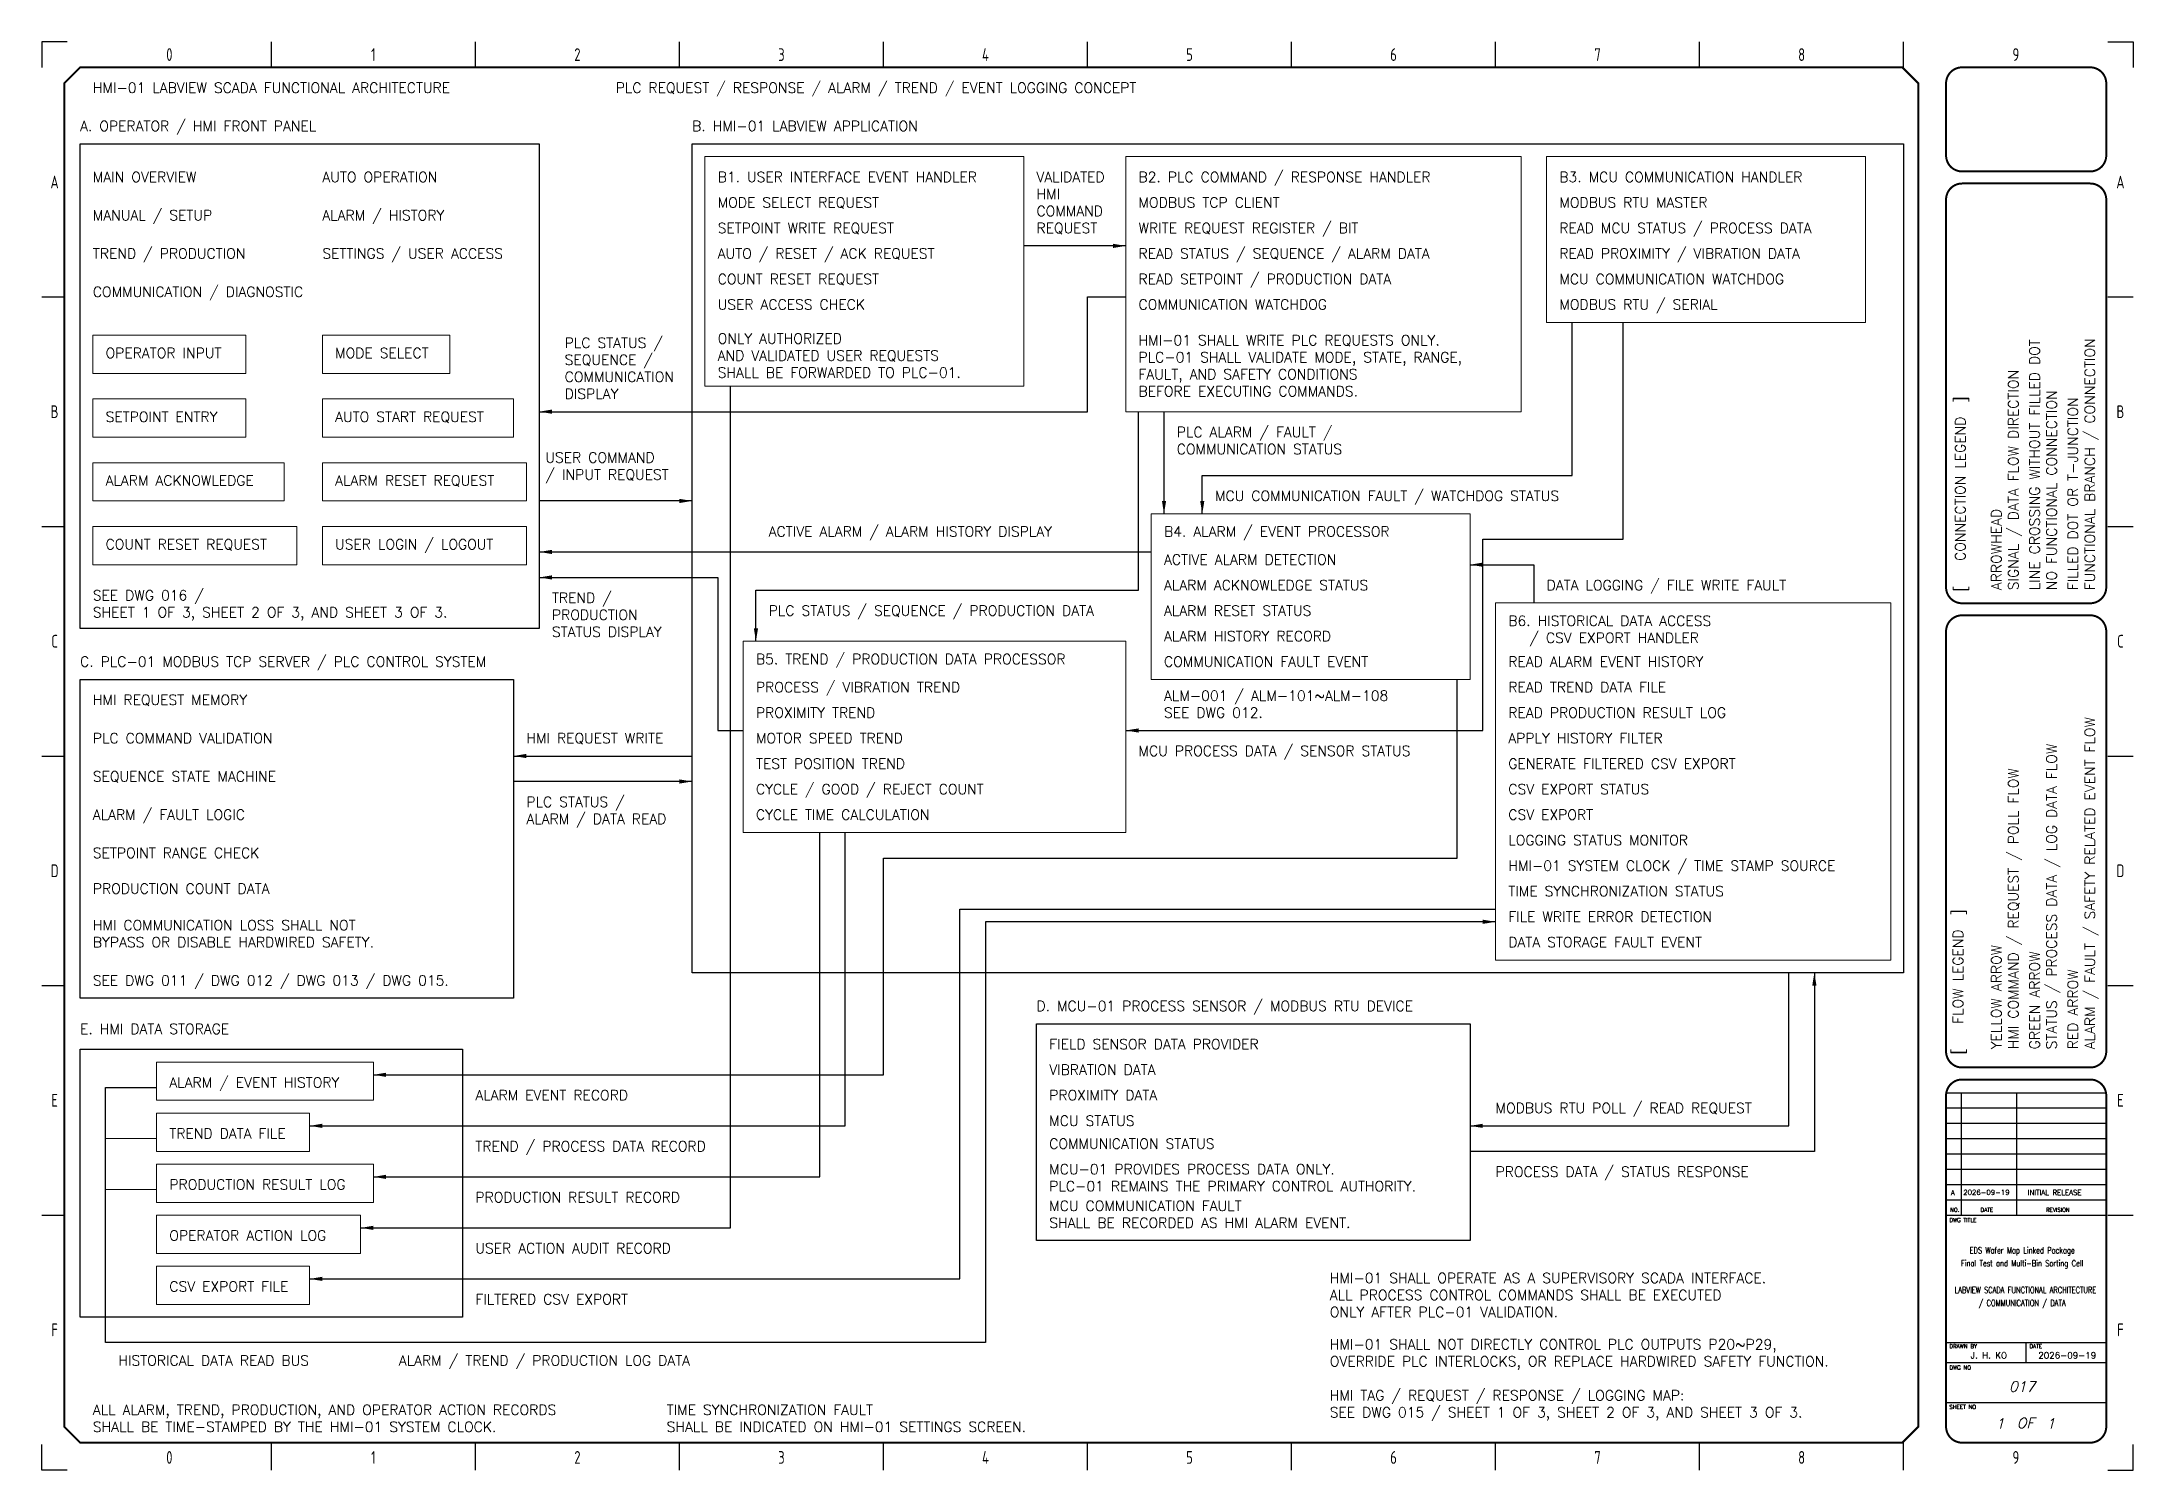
# Model space of a CAD drawing. Extents: x 5 to 415, y 5 to 285.
import ezdxf
from ezdxf.enums import TextEntityAlignment as Align

# ---------------------------------------------------------------- set-up
doc = ezdxf.new("R2010")
doc.units = 0
doc.header["$LTSCALE"] = 10
for name, color, linetype, lineweight in [('HMI-ALARM', 1, 'Continuous', 25), ('HMI-COMMAND', 2, 'Continuous', 25), ('HMI-CONDITION', 3, 'Continuous', 18), ('HMI-CROSSREF', 4, 'Continuous', 18), ('HMI-DATA', 3, 'Continuous', 20), ('HMI-FRAME', 7, 'Continuous', 30), ('HMI-LOG', 84, 'Continuous', 18), ('HMI-STATUS', 3, 'Continuous', 20), ('HMI-TEXT', 9, 'Continuous', 18), ('HMI-WIDGET', 9, 'Continuous', 20), ('PLC-FRAME', 7, 'Continuous', 30)]:
    doc.layers.add(name, color=color, linetype=linetype, lineweight=lineweight)
for name, color, linetype in [('SYMS', 7, 'Continuous'), ('TEXT_TITLE', 7, 'Continuous'), ('TITLE', 7, 'Continuous'), ('Title blocks', 7, 'Continuous')]:
    doc.layers.add(name, color=color, linetype=linetype)
doc.styles.add('ISO8', font='ISO8.shx', dxfattribs={"width": 0.8})
doc.styles.add('ITALIC', font='ITALIC')
doc.styles.add('ROMANS', font='romans')
doc.dimstyles.get("Standard").update_dxf_attribs({"dimtxt": 0.18, "dimasz": 0.18, "dimexe": 0.18, "dimexo": 0.0625, "dimgap": 0.09, "dimtad": 0, "dimtih": 1, "dimtoh": 1, "dimdec": 4, "dimzin": 0, "dimdsep": 46, "dimtxsty": 'Standard', "dimcen": 0.09, "dimadec": 0, "dimazin": 0, "dimtfac": 1, "dimtdec": 4, "dimtofl": 0, "dimtmove": 0, "dimatfit": 3, "dimfxl": 1, "dimtolj": 1, "dimtzin": 0, "dimarcsym": 0})

# ---------------------------------------------------------------- blocks, each defined once
blk = doc.blocks.new('Title_blocks_A3')
at = {"layer": 'TITLE'}
for p, q in [((372.89, 276.86), (372.89, 259.33)), ((378.33, 79), (409.73, 79)), ((381.28, 79), (381.28, 55)), ((392.12, 79), (392.12, 55)), ((378.33, 76), (409.73, 76)), ((378.32, 73), (409.73, 73)), ((378.32, 70), (409.73, 70)), ((378.32, 67), (409.73, 67)), ((378.32, 64), (409.73, 64)), ((378.32, 61), (409.72, 61)), ((378.32, 58), (409.72, 58)), ((378.32, 55), (409.72, 55)), ((372.89, 13.53), (372.89, 37.81)), ((378.32, 30.02), (409.72, 30.02)), ((394.02, 26.1), (394.02, 30.02)), ((378.32, 26.1), (409.72, 26.1)), ((378.32, 18.24), (409.72, 18.24))]:
    blk.add_line(p, q, dxfattribs=at)
at = {"layer": 'TITLE', "const_width": 0.392}
blk.add_lwpolyline([(372.89, 13.53), (372.89, 276.86), (369.75, 280), (12.53, 280), (9.39, 276.86), (9.39, 13.53), (12.53, 10.39), (369.75, 10.39)], close=True, dxfattribs=at)
for points in [[(381.46, 280, 0.414214), (378.32, 276.86, 0.414214)], [(409.72, 276.86, 0.414214), (406.58, 280, 0.414214)], [(378.32, 262.73, 0.414214), (381.46, 259.59, 0.414214)], [(406.58, 259.59, 0.414214), (409.72, 262.73, 0.414214)], [(381.46, 257.23, 0.414214), (378.32, 254.09, 0.414214)], [(409.72, 254.09, 0.414214), (406.58, 257.23, 0.414214)], [(378.32, 178.08, 0.414214), (381.46, 174.94, 0.414214)], [(406.58, 174.94, 0.414214), (409.72, 178.08, 0.414214)], [(381.46, 172.58, 0.414214), (378.32, 169.44, 0.414214)], [(409.72, 169.44, 0.414214), (406.58, 172.58, 0.414214)], [(378.32, 87.08, 0.414214), (381.46, 83.94, 0.414214)], [(406.58, 83.94, 0.414214), (409.72, 87.08, 0.414214)], [(381.46, 81.58, 0.414214), (378.32, 78.44, 0.414214)], [(409.72, 78.44, 0.414214), (406.58, 81.58, 0.414214)], [(378.32, 13.53, 0.414214), (381.46, 10.39, 0.414214)], [(406.58, 10.39, 0.414214), (409.72, 13.53, 0.414214)]]:
    blk.add_lwpolyline(points, format="xyb", dxfattribs=at)
for points in [[(406.58, 280), (381.46, 280)], [(378.32, 276.86), (378.32, 262.73)], [(409.72, 276.86), (409.72, 262.73)], [(406.58, 259.59), (381.46, 259.59)], [(378.32, 254.09), (378.32, 178.08)], [(406.58, 257.23), (381.46, 257.23)], [(409.72, 254.09), (409.72, 178.08)], [(381.46, 174.94), (406.58, 174.94)], [(381.46, 172.58), (406.58, 172.58)], [(381.46, 83.94), (406.58, 83.94)], [(378.32, 78.44), (378.32, 13.53)], [(381.46, 81.58), (406.58, 81.58)], [(409.72, 78.44), (409.72, 13.53)], [(381.46, 10.39), (406.58, 10.39)]]:
    blk.add_lwpolyline(points, dxfattribs=at)
at = {"layer": 'TITLE', "color": 7, "const_width": 0.392}
for points in [[(378.32, 169.44), (378.32, 87.08)], [(409.72, 169.44), (409.72, 87.08)]]:
    blk.add_lwpolyline(points, dxfattribs=at)
at = {"layer": 'Title blocks', "color": 7}
for p, q in [((50, 280), (50, 285)), ((90, 280), (90, 285)), ((130, 280), (130, 285)), ((170, 280), (170, 285)), ((250, 280), (250, 285)), ((290, 280), (290, 285)), ((330, 280), (330, 285)), ((370, 280), (370, 285)), ((5, 235), (9.39, 235)), ((410, 235), (415, 235)), ((5, 190), (9.39, 190)), ((410, 190), (415, 190)), ((5, 100), (9.39, 100)), ((410, 100), (415, 100)), ((5, 55), (9.39, 55)), ((410, 55), (415, 55)), ((50, 5), (50, 10.39)), ((90, 5), (90, 10.39)), ((130, 5), (130, 10.39)), ((170, 5), (170, 10.39)), ((250, 5), (250, 10.39)), ((290, 5), (290, 10.39)), ((330, 5), (330, 10.39)), ((370, 5), (370, 10.64))]:
    blk.add_line(p, q, dxfattribs=at)
at = {"layer": 'Title blocks', "color": 2}
for p, q in [((210, 280), (210, 285)), ((5, 145), (9.39, 145)), ((410, 145), (415, 145)), ((210, 5), (210, 10.39))]:
    blk.add_line(p, q, dxfattribs=at)
at = {"layer": 'Title blocks'}
for points in [[(10, 285), (5, 285), (5, 280)], [(410, 285), (415, 285), (415, 280)], [(10, 5), (5, 5), (5, 10)], [(410, 5), (415, 5), (415, 10)]]:
    blk.add_lwpolyline(points, dxfattribs=at)
at = {"layer": 'TITLE', "color": 1, "style": 'ROMANS'}
for s, p in [('DWG TITLE', (378.97, 53.64)), ('DRAWN BY', (378.97, 28.91)), ('DATE', (394.67, 28.91)), ('DWG NO', (378.97, 24.72)), ('SHEET NO', (378.97, 17))]:
    blk.add_text(s, height=0.785, dxfattribs=at).set_placement(p)
at = {"layer": 'TITLE', "color": 1}
for s, height, style, p in [('NO.', 0.785, 'ROMANS', (380.02, 56.04)), ('DATE', 0.785, 'ROMANS', (386.32, 56.04)), ('REVISION', 0.785, 'ROMANS', (400.23, 56.04)), ('OF', 2, 'ITALIC', (393.89, 14.25))]:
    blk.add_text(s, height=height, dxfattribs=dict(at, style=style)).set_placement(p, align=Align.MIDDLE)
at = {"layer": 'TITLE', "color": 1, "style": 'ROMANS', "width": 0.8}
for tag, p in [('TITLE#1', (393.23, 44.81)), ('TITLE#2', (393.23, 42.27)), ('TITLE#3', (393.23, 39.73)), ('TITLE#4', (393.23, 37.18))]:
    blk.add_attdef(tag, text='', height=1.2, dxfattribs=at).set_placement(p, align=Align.CENTER)
at = {"layer": 'TITLE', "color": 1}
for tag, p, height, style in [('DRAWNBY', (383.14, 26.88), 1.25, 'ROMANS'), ('DATE', (396.4, 26.88), 1.25, 'ROMANS'), ('SHTS', (397.95, 13.15), 2, 'ITALIC')]:
    blk.add_attdef(tag, p, '', height=height, dxfattribs=dict(at, style=style))
at = {"layer": 'TITLE', "color": 1, "style": 'ITALIC'}
blk.add_attdef('DWG#', text='', height=2, dxfattribs=at).set_placement((393.23, 20.38), align=Align.CENTER)
blk.add_attdef('SH#', text='', height=2, dxfattribs=at).set_placement((389.77, 13.15), align=Align.RIGHT)
at = {"layer": 'TITLE', "color": 7, "flags": 9}
blk.add_attdef('WD_TB', (381.46, 10.39), '', height=1.57, dxfattribs=at)
at = {"layer": 'Title blocks', "style": 'ISO8', "width": 0.8}
for s, p in [('0', (30, 282.5)), ('1', (70, 282.5)), ('2', (110, 282.5)), ('3', (150, 282.5)), ('4', (190, 282.5)), ('5', (230, 282.5)), ('6', (270, 282.5)), ('7', (310, 282.5)), ('8', (350, 282.5)), ('9', (392, 282.5)), ('A', (7.5, 257.5)), ('A', (412.5, 257.5)), ('B', (7.5, 212.5)), ('B', (412.5, 212.5)), ('C', (7.5, 167.5)), ('C', (412.5, 167.5)), ('D', (7.5, 122.5)), ('D', (412.5, 122.5)), ('E', (7.5, 77.5)), ('E', (412.5, 77.5)), ('F', (7.5, 32.5)), ('F', (412.5, 32.5)), ('0', (30, 7.5)), ('1', (70, 7.5)), ('2', (110, 7.5)), ('3', (150, 7.5)), ('4', (190, 7.5)), ('5', (230, 7.5)), ('6', (270, 7.5)), ('7', (310, 7.5)), ('8', (350, 7.5)), ('9', (392, 7.5))]:
    blk.add_text(s, height=2.5, dxfattribs=at).set_placement(p, align=Align.MIDDLE)

msp = doc.modelspace()

# ---------------------------------------------------------------- linework, layer by layer
at = {"layer": 'HMI-DATA'}
for p, q in [((27.5, 70), (17.5, 70)), ((27.5, 60), (17.5, 60))]:
    msp.add_line(p, q, dxfattribs=at)
at = {"layer": 'HMI-FRAME'}
for points in [[(12.5, 265), (102.5, 265), (102.5, 170), (12.5, 170)], [(132.5, 265), (370, 265), (370, 102.5), (132.5, 102.5)], [(200, 92.5), (285, 92.5), (285, 50), (200, 50)], [(12.5, 87.5), (87.5, 87.5), (87.5, 35), (12.5, 35)]]:
    msp.add_lwpolyline(points, close=True, dxfattribs=at)
at = {"layer": 'HMI-WIDGET'}
for points in [[(135, 262.5), (197.5, 262.5), (197.5, 217.5), (135, 217.5)], [(217.5, 262.5), (295, 262.5), (295, 212.5), (217.5, 212.5)], [(300, 262.5), (362.5, 262.5), (362.5, 230), (300, 230)], [(15, 227.5), (45, 227.5), (45, 220), (15, 220)], [(60, 227.5), (85, 227.5), (85, 220), (60, 220)], [(15, 215), (45, 215), (45, 207.5), (15, 207.5)], [(60, 215), (97.5, 215), (97.5, 207.5), (60, 207.5)], [(15, 202.5), (52.5, 202.5), (52.5, 195), (15, 195)], [(60, 202.5), (100, 202.5), (100, 195), (60, 195)], [(15, 190), (55, 190), (55, 182.5), (15, 182.5)], [(60, 190), (100, 190), (100, 182.5), (60, 182.5)], [(222.5, 192.5), (285, 192.5), (285, 160), (222.5, 160)], [(290, 175), (367.5, 175), (367.5, 105), (290, 105)], [(142.5, 167.5), (217.5, 167.5), (217.5, 130), (142.5, 130)], [(27.5, 85), (70, 85), (70, 77.5), (27.5, 77.5)], [(27.5, 75), (57.5, 75), (57.5, 67.5), (27.5, 67.5)], [(27.5, 65), (70, 65), (70, 57.5), (27.5, 57.5)], [(27.5, 55), (67.5, 55), (67.5, 47.5), (27.5, 47.5)], [(27.5, 45), (57.5, 45), (57.5, 37.5), (27.5, 37.5)]]:
    msp.add_lwpolyline(points, close=True, dxfattribs=at)
at = {"layer": 'PLC-FRAME'}
msp.add_lwpolyline([(12.5, 160), (97.5, 160), (97.5, 97.5), (12.5, 97.5)], close=True, dxfattribs=at)

# ---------------------------------------------------------------- block references
at = {"layer": 'SYMS'}
ref = msp.add_blockref('Title_blocks_A3', (0, 0), dxfattribs=at)
ref.add_attrib('TITLE#1', 'EDS Wafer Map Linked Package', dxfattribs={"layer": 'TITLE', "color": 1, "height": 1.2, "style": 'ROMANS', "width": 0.8}).set_placement((393.23, 47.5), align=Align.CENTER)
ref.add_attrib('DATE', '2026-09-19', (396.4, 26.88), dxfattribs={"layer": 'TITLE', "color": 1, "height": 1.25, "style": 'ROMANS'})
ref.add_attrib('DRAWNBY', 'J. H. KO', (383.14, 26.88), dxfattribs={"layer": 'TITLE', "color": 1, "height": 1.25, "style": 'ROMANS'})
ref.add_attrib('SH#', '1', dxfattribs={"layer": 'TITLE', "color": 1, "height": 2, "style": 'ITALIC'}).set_placement((389.77, 13.15), align=Align.RIGHT)
ref.add_attrib('TITLE#2', 'Final Test and Multi-Bin Sorting Cell', dxfattribs={"layer": 'TITLE', "color": 1, "height": 1.2, "style": 'ROMANS', "width": 0.8}).set_placement((393.23, 44.96), align=Align.CENTER)
ref.add_attrib('TITLE#3', 'LABVIEW SCADA FUNCTIONAL ARCHITECTURE ', dxfattribs={"layer": 'TITLE', "color": 1, "height": 1.2, "style": 'ROMANS', "width": 0.75}).set_placement((394.22, 39.73), align=Align.CENTER)
ref.add_attrib('TITLE#4', '/ COMMUNICATION / DATA', dxfattribs={"layer": 'TITLE', "color": 1, "height": 1.2, "style": 'ROMANS', "width": 0.8}).set_placement((393.23, 37.18), align=Align.CENTER)
ref.add_attrib('DWG#', '017', dxfattribs={"layer": 'TITLE', "color": 1, "height": 2, "style": 'ITALIC'}).set_placement((393.23, 20.38), align=Align.CENTER)
ref.add_attrib('SHTS', '1', (397.95, 13.15), dxfattribs={"layer": 'TITLE', "color": 1, "height": 2, "style": 'ITALIC'})

# ---------------------------------------------------------------- texts
at = {"layer": 'HMI-ALARM', "char_height": 2, "attachment_point": 1}
for s, insert, width in [('{\\Fromans|c0;HMI-01 SHALL WRITE PLC REQUESTS ONLY.\\PPLC-01 SHALL VALIDATE MODE, STATE, RANGE,\\Fromans|c129;\\P\\Fromans|c0;FAULT,\\Fromans|c129; \\Fromans|c0;AND SAFETY CONDITIONS\\Fromans|c129;\\P\\Fromans|c0;BEFORE EXECUTING COMMANDS.}', (220, 227.5), 96.6), ('{\\Fromans|c0;PLC ALARM / FAULT /\\Fromans|c129;\\P\\Fromans|c0;COMMUNICATION STATUS}', (227.5, 209.5), 81.9), ('{\\Fromans|c0;MCU COMMUNICATION FAULT / WATCHDOG STATUS}', (235, 197), 84.7), ('{\\Fromans|c0;ACTIVE ALARM / ALARM HISTORY DISPLAY}', (147.5, 190), 183.75), ('{\\Fromans|c0;DATA LOGGING / FILE WRITE FAULT}', (300, 179.5), 63), ('{\\Fromans|c0;MCU COMMUNICATION FAULT\\PSHALL BE RECORDED AS HMI ALARM EVENT.}', (202.5, 57.83), 75.6)]:
    msp.add_mtext(s, dxfattribs=dict(at, insert=insert, width=width))
at = {"layer": 'HMI-ALARM', "char_height": 2, "attachment_point": 1, "style": 'ROMANS'}
for s, insert, width in [('ACTIVE ALARM DETECTION', (225, 184.5), 44.8), ('ALARM ACKNOWLEDGE STATUS', (225, 179.5), 50.4), ('ALARM RESET STATUS', (225, 174.5), 37.1), ('ALARM HISTORY RECORD', (225, 169.5), 40.6), ('COMMUNICATION FAULT EVENT', (225, 164.5), 51.1), ('ALARM / FAULT LOGIC', (15, 134.5), 38.5), ('HMI COMMUNICATION LOSS SHALL NOT\\PBYPASS OR DISABLE HARDWIRED SAFETY.', (15, 112.83), 70.7), ('FILE WRITE ERROR DETECTION', (292.5, 114.5), 52.5), ('DATA STORAGE FAULT EVENT', (292.5, 109.5), 50.4), ('HMI-01 SHALL NOT DIRECTLY CONTROL PLC OUTPUTS P20~P29,\\POVERRIDE PLC INTERLOCKS, OR REPLACE HARDWIRED SAFETY FUNCTION.', (257.5, 30.67), 125.65), ('TIME SYNCHRONIZATION FAULT\\PSHALL BE INDICATED ON HMI-01 SETTINGS SCREEN.', (127.5, 17.83), 88.55)]:
    msp.add_mtext(s, dxfattribs=dict(at, insert=insert, width=width))
at = {"layer": 'HMI-ALARM', "insert": (402.17, 87.5), "char_height": 2, "width": 86.8, "attachment_point": 1, "rotation": 90, "style": 'ROMANS'}
msp.add_mtext('RED ARROW\\PALARM / FAULT / SAFETY RELATED EVENT FLOW', dxfattribs=at)
at = {"layer": 'HMI-COMMAND', "char_height": 2, "attachment_point": 1}
for s, insert, width in [('{\\Fromans|c0;VALIDATED\\Fromans|c129;\\P\\Fromans|c0;HMI\\Fromans|c129;\\P\\Fromans|c0;COMMAND REQUEST}', (200, 259.5), 23.4959), ('{\\Fromans|c0;OPERATOR INPUT}', (17.5, 225), 28), ('{\\Fromans|c0;MODE SELECT}', (62.5, 225), 28), ('{\\Fromans|c0;SETPOINT ENTRY}', (17.5, 212.5), 28), ('{\\Fromans|c0;AUTO START REQUEST}', (62.5, 212.5), 41.9546), ('{\\Fromans|c0;USER COMMAND\\Fromans|c129;\\P\\Fromans|c0;/ INPUT REQUEST}', (103.72, 204.5), 57.4), ('{\\Fromans|c0;ALARM ACKNOWLEDGE}', (17.5, 200), 41.9546), ('{\\Fromans|c0;ALARM RESET REQUEST}', (62.5, 200), 41.9546), ('{\\Fromans|c0;COUNT RESET REQUEST}', (17.5, 187.5), 41.9546), ('{\\Fromans|c0;USER LOGIN / LOGOUT}', (62.5, 187.5), 41.9546), ('{\\Fromans|c0;CSV EXPORT}', (292.5, 134.5), 21)]:
    msp.add_mtext(s, dxfattribs=dict(at, insert=insert, width=width))
at = {"layer": 'HMI-COMMAND', "char_height": 2, "attachment_point": 1, "style": 'ROMANS'}
for s, insert, width in [('MODE SELECT REQUEST', (137.5, 254.5), 39.2), ('MODBUS TCP CLIENT', (220, 254.5), 34.3), ('SETPOINT WRITE REQUEST', (137.5, 249.5), 44.8), ('WRITE REQUEST REGISTER / BIT', (220, 249.5), 56.7), ('AUTO / RESET / ACK REQUEST', (137.5, 244.5), 53.9), ('COUNT RESET REQUEST', (137.5, 239.5), 39.2), ('READ SETPOINT / PRODUCTION DATA', (220, 239.5), 63), ('USER ACCESS CHECK', (137.5, 234.5), 35), ('HMI REQUEST WRITE', (100, 149.5), 34.3), ('PLC STATUS /\\PALARM / DATA READ', (100, 137), 62.3), ('MODBUS RTU POLL / READ REQUEST', (290, 77), 62.3)]:
    msp.add_mtext(s, dxfattribs=dict(at, insert=insert, width=width))
at = {"layer": 'HMI-COMMAND', "insert": (387.17, 87.5), "char_height": 2, "width": 68.6, "attachment_point": 1, "rotation": 90, "style": 'ROMANS'}
msp.add_mtext('YELLOW ARROW\\PHMI COMMAND / REQUEST / POLL FLOW', dxfattribs=at)
at = {"layer": 'HMI-CONDITION', "char_height": 2, "attachment_point": 1, "style": 'ROMANS'}
for s, insert, width in [('COMMUNICATION WATCHDOG', (220, 234.5), 44.8), ('HMI REQUEST MEMORY', (15, 157), 36.4), ('PLC COMMAND VALIDATION', (15, 149.5), 44.8), ('SEQUENCE STATE MACHINE', (15, 142), 44.8), ('LOGGING STATUS MONITOR', (292.5, 129.5), 44.1), ('SETPOINT RANGE CHECK', (15, 127), 40.6), ('PRODUCTION COUNT DATA', (15, 120), 42.7), ('TIME SYNCHRONIZATION STATUS', (292.5, 119.5), 53.9), ('HMI-01 SHALL OPERATE AS A SUPERVISORY SCADA INTERFACE.\\PALL PROCESS CONTROL COMMANDS SHALL BE EXECUTED\\PONLY AFTER PLC-01 VALIDATION.', (257.5, 43.67), 108.85)]:
    msp.add_mtext(s, dxfattribs=dict(at, insert=insert, width=width))
at = {"layer": 'HMI-CONDITION', "char_height": 2, "attachment_point": 1}
for s, insert, width in [('{\\Fromans|c0;ONLY AUTHORIZED\\Fromans|c129;\\P\\Fromans|c0;AND VALIDATED USER REQUESTS\\PSHALL BE FORWARDED TO PLC-01.}', (137.5, 227.83), 88.9), ('{\\Fromans|c0;MCU-01 PROVIDES PROCESS DATA ONLY.\\PPLC-01 REMAINS THE PRIMARY CONTROL AUTHORITY.}', (202.5, 65), 89.25)]:
    msp.add_mtext(s, dxfattribs=dict(at, insert=insert, width=width))
at = {"layer": 'HMI-CROSSREF', "char_height": 2, "attachment_point": 1, "style": 'ROMANS'}
for s, insert, width in [('PLC REQUEST / RESPONSE / ALARM / TREND / EVENT LOGGING CONCEPT', (117.5, 277), 129.5), ('SEE DWG 011 / DWG 012 / DWG 013 / DWG 015.', (15, 102), 84), ('HMI TAG / REQUEST / RESPONSE / LOGGING MAP:\\PSEE DWG 015 / SHEET 1 OF 3, SHEET 2 OF 3, AND SHEET 3 OF 3.', (257.5, 20.67), 118.65)]:
    msp.add_mtext(s, dxfattribs=dict(at, insert=insert, width=width))
at = {"layer": 'HMI-CROSSREF', "char_height": 2, "attachment_point": 1}
for s, insert, width in [('{\\Fromans|c0;SEE DWG 016 /\\PSHEET 1 OF 3, SHEET 2 OF 3, AND SHEET 3 OF 3.}', (15, 177.5), 118.65), ('{\\Fromans|c0;ALM-001 / ALM-101~ALM-108\\PSEE DWG 012.}', (225, 157.83), 54.2682)]:
    msp.add_mtext(s, dxfattribs=dict(at, insert=insert, width=width))
at = {"layer": 'HMI-DATA', "char_height": 2, "attachment_point": 1, "style": 'ROMANS'}
for s, insert, width in [('MODBUS RTU MASTER', (302.5, 254.5), 35), ('READ MCU STATUS / PROCESS DATA', (302.5, 249.5), 62.3), ('READ STATUS / SEQUENCE / ALARM DATA', (220, 244.5), 72.8), ('READ PROXIMITY / VIBRATION DATA', (302.5, 244.5), 62.3), ('MCU COMMUNICATION WATCHDOG', (302.5, 239.5), 53.2), ('MODBUS RTU / SERIAL', (302.5, 234.5), 38.5), ('PROCESS / VIBRATION TREND', (145, 159.5), 51.1), ('PROXIMITY TREND', (145, 154.5), 29.4), ('MOTOR SPEED TREND', (145, 149.5), 35), ('TEST POSITION TREND', (145, 144.5), 37.8), ('HMI-01 SYSTEM CLOCK / TIME STAMP SOURCE', (292.5, 124.5), 78.75), ('VIBRATION DATA', (202.5, 84.5), 28), ('PROXIMITY DATA', (202.5, 79.5), 27.3), ('MCU STATUS', (202.5, 74.5), 20.3), ('COMMUNICATION STATUS', (202.5, 70), 39.9), ('PROCESS DATA / STATUS RESPONSE', (290, 64.5), 62.3), ('HISTORICAL DATA READ BUS', (20, 27.5), 48.3), ('ALARM / TREND / PRODUCTION LOG DATA', (75, 27.5), 72.1)]:
    msp.add_mtext(s, dxfattribs=dict(at, insert=insert, width=width))
at = {"layer": 'HMI-DATA', "char_height": 2, "attachment_point": 1}
for s, insert, width in [('{\\Fromans|c0;TREND /\\PPRODUCTION\\PSTATUS DISPLAY}', (105, 177), 67.2), ('{\\Fromans|c0;PLC STATUS / SEQUENCE / PRODUCTION DATA}', (147.5, 174.5), 80.5), ('{\\Fromans|c0;MCU PROCESS DATA / SENSOR STATUS}', (220, 147), 66.5)]:
    msp.add_mtext(s, dxfattribs=dict(at, insert=insert, width=width))
at = {"layer": 'HMI-DATA', "insert": (394.67, 87.5), "char_height": 2, "width": 77.7, "attachment_point": 1, "rotation": 90, "style": 'ROMANS'}
msp.add_mtext('GREEN ARROW\\PSTATUS / PROCESS DATA / LOG DATA FLOW', dxfattribs=at)
at = {"layer": 'HMI-LOG', "char_height": 2, "attachment_point": 1, "style": 'ROMANS'}
for s, insert, width in [('READ ALARM EVENT HISTORY', (292.5, 164.5), 47.3277), ('READ TREND DATA FILE', (292.5, 159.5), 55.0083), ('READ PRODUCTION RESULT LOG', (292.5, 154.5), 51.2555), ('APPLY HISTORY FILTER', (292.5, 149.5), 38.5), ('GENERATE FILTERED CSV EXPORT', (292.5, 144.5), 52.8305), ('CSV EXPORT STATUS', (292.5, 139.5), 52.8305), ('ALARM / EVENT HISTORY', (30, 82), 43.4), ('TREND DATA FILE', (30, 72), 30.1), ('PRODUCTION RESULT LOG', (30, 62), 42.7), ('OPERATOR ACTION LOG', (30, 52), 38.5), ('CSV EXPORT FILE', (30, 42), 30.8), ('{\\Fromans|c0;ALL ALARM, TREND, PRODUCTION, AND OPERATOR ACTION RECORDS\\PSHALL BE TIME-STAMPED BY THE HMI-01 SYSTEM CLOCK.}', (15, 17.83), 114.45)]:
    msp.add_mtext(s, dxfattribs=dict(at, insert=insert, width=width))
at = {"layer": 'HMI-LOG', "char_height": 2, "attachment_point": 1}
for s, insert, width in [('{\\Fromans|c0;ALARM EVENT RECORD}', (90, 79.5), 37.8), ('{\\Fromans|c0;TREND / PROCESS DATA RECORD}', (90, 69.5), 56), ('{\\Fromans|c0;PRODUCTION RESULT RECORD}', (90, 59.5), 49), ('{\\Fromans|c0;USER ACTION AUDIT RECORD}', (90, 49.5), 48.3), ('{\\Fromans|c0;FILTERED CSV EXPORT}', (90, 39.5), 39.2)]:
    msp.add_mtext(s, dxfattribs=dict(at, insert=insert, width=width))
at = {"layer": 'HMI-STATUS', "insert": (107.5, 227), "char_height": 2, "width": 91.7, "attachment_point": 1}
msp.add_mtext('{\\Fromans|c0;PLC STATUS /\\Fromans|c129;\\P\\Fromans|c0;SEQUENCE /\\Fromans|c129;\\P\\Fromans|c0;COMMUNICATION\\Fromans|c129;\\P\\Fromans|c0;DISPLAY}', dxfattribs=at)
at = {"layer": 'HMI-STATUS', "char_height": 2, "attachment_point": 1, "style": 'ROMANS'}
for s, insert, width in [('CYCLE / GOOD / REJECT COUNT', (145, 139.5), 56), ('CYCLE TIME CALCULATION', (145, 134.5), 44.1)]:
    msp.add_mtext(s, dxfattribs=dict(at, insert=insert, width=width))
at = {"layer": 'HMI-TEXT', "char_height": 2, "attachment_point": 1, "style": 'ROMANS'}
for s, insert, width in [('HMI-01 LABVIEW SCADA FUNCTIONAL ARCHITECTURE', (15, 277), 89.25), ('A. OPERATOR / HMI FRONT PANEL', (12.5, 269.5), 57.4), ('B. HMI-01 LABVIEW APPLICATION', (132.5, 269.5), 57.4), ('MAIN OVERVIEW', (15, 259.5), 27.3), ('AUTO OPERATION', (60, 259.5), 28), ('MANUAL / SETUP', (15, 252), 28.7), ('ALARM / HISTORY', (60, 252), 30.1), ('TREND / PRODUCTION', (15, 244.5), 36.4), ('SETTINGS / USER ACCESS', (60, 244.5), 44.8), ('COMMUNICATION / DIAGNOSTIC', (15, 237), 51.1), ('C. PLC-01 MODBUS TCP SERVER / PLC CONTROL SYSTEM', (12.5, 164.5), 95.9884), ('D. MCU-01 PROCESS SENSOR / MODBUS RTU DEVICE', (200, 97), 88.8965), ('E. HMI DATA STORAGE', (12.5, 92.5), 73.0247)]:
    msp.add_mtext(s, dxfattribs=dict(at, insert=insert, width=width))
at = {"layer": 'HMI-TEXT', "char_height": 2, "attachment_point": 1}
for s, insert, width in [('{\\Fromans|c0;B1. USER INTERFACE EVENT HANDLER}', (137.5, 259.5), 64.4), ('{\\Fromans|c0;B2. PLC COMMAND / RESPONSE HANDLER}', (220, 259.5), 72.9436), ('{\\Fromans|c0;B3. MCU COMMUNICATION HANDLER}', (302.5, 259.5), 64.4), ('{\\Fromans|c0;B4. ALARM / EVENT PROCESSOR}', (225, 190), 64.4), ('{\\Fromans|c0;B6. HISTORICAL DATA ACCESS\\Fromans|c129;\\P   \\Fromans|c0;/ CSV EXPORT HANDLER}', (292.5, 172.5), 87.5596), ('{\\Fromans|c0;B5. TREND / PRODUCTION DATA PROCESSOR}', (145, 165), 71.2765), ('{\\Fromans|c0;FIELD SENSOR DATA PROVIDER}', (202.5, 89.5), 53.2)]:
    msp.add_mtext(s, dxfattribs=dict(at, insert=insert, width=width))
at = {"layer": 'HMI-TEXT', "char_height": 2, "attachment_point": 1, "rotation": 90, "style": 'ROMANS'}
for s, insert, width in [('LINE CROSSING WITHOUT FILLED DOT\\PNO FUNCTIONAL CONNECTION', (394.67, 177.5), 64.4), ('FILLED DOT OR T-JUNCTION\\PFUNCTIONAL BRANCH / CONNECTION', (402.17, 177.5), 60.9), ('ARROWHEAD\\PSIGNAL / DATA FLOW DIRECTION', (387.17, 177.5), 56.7), ('\\pxi-3,l4,t4;[^ICONNECTION LEGEND  ]', (380.11, 175.24), 61.6789), ('\\pxi-3,l4,t4;[^IFLOW LEGEND  ]', (379.65, 84.5), 61.6789)]:
    msp.add_mtext(s, dxfattribs=dict(at, insert=insert, width=width))
at = {"layer": 'TEXT_TITLE', "char_height": 1, "attachment_point": 1}
for s, width, heights, insert in [('{\\Fromans|c0;A}', 0.7655, [0], (379.26, 59.9)), ('{\\Fromans|c129;2026-09-19}', 0.7655, [0], (381.69, 59.96)), ('{\\Fromans|c129;INITIAL RELEASE}', 12.6659, [1.71], (394.34, 59.94))]:
    msp.add_mtext_dynamic_manual_height_columns(s, width=width, gutter_width=12.5, heights=heights, dxfattribs=dict(at, insert=insert))

# ---------------------------------------------------------------- leaders
at = {"layer": 'HMI-ALARM'}
for points in [[(232.5, 192.5), (232.5, 200), (305, 200), (305, 230)], [(225, 192.5), (225, 212.5)], [(102.5, 185), (222.5, 185)], [(285, 182.5), (297.5, 182.5), (297.5, 175)]]:
    msp.add_leader(points, dimstyle='Standard', override={"dimtxt": 2.5, "dimasz": 2.5, "dimexe": 1.25, "dimexo": 0.625, "dimgap": 0.625, "dimtad": 1, "dimtih": 0, "dimtoh": 0, "dimdec": 2, "dimzin": 8, "dimdsep": 44, "dimcen": 2.5, "dimtdec": 2, "dimtofl": 1, "dimtolj": 0, "dimtzin": 8}, dxfattribs=at)
at = {"layer": 'HMI-COMMAND'}
for points in [[(217.5, 245), (197.5, 245)], [(132.5, 195), (102.5, 195)], [(97.5, 145), (132.5, 145)], [(132.5, 140), (97.5, 140)], [(285, 72.5), (347.5, 72.5), (347.5, 102.5)]]:
    msp.add_leader(points, dimstyle='Standard', override={"dimtxt": 2.5, "dimasz": 2.5, "dimexe": 1.25, "dimexo": 0.625, "dimgap": 0.625, "dimtad": 1, "dimtih": 0, "dimtoh": 0, "dimdec": 2, "dimzin": 8, "dimdsep": 44, "dimcen": 2.5, "dimtdec": 2, "dimtofl": 1, "dimtolj": 0, "dimtzin": 8}, dxfattribs=at)
at = {"layer": 'HMI-DATA'}
for points in [[(217.5, 150), (287.5, 150), (287.5, 187.5), (315, 187.5), (315, 230)], [(145, 167.5), (145, 177.5), (220, 177.5), (220, 212.5)], [(102.5, 180), (137.5, 180), (137.5, 150), (142.5, 150)], [(290, 112.5), (190, 112.5), (190, 30), (17.5, 30), (17.5, 80), (27.5, 80)], [(352.5, 102.5), (352.5, 67.5), (285, 67.5)]]:
    msp.add_leader(points, dimstyle='Standard', override={"dimtxt": 2.5, "dimasz": 2.5, "dimexe": 1.25, "dimexo": 0.625, "dimgap": 0.625, "dimtad": 1, "dimtih": 0, "dimtoh": 0, "dimdec": 2, "dimzin": 8, "dimdsep": 44, "dimcen": 2.5, "dimtdec": 2, "dimtofl": 1, "dimtolj": 0, "dimtzin": 8}, dxfattribs=at)
at = {"layer": 'HMI-LOG'}
for points in [[(67.5, 52.5), (140, 52.5), (140, 217.5)], [(70, 82.5), (170, 82.5), (170, 125), (282.5, 125), (282.5, 160)], [(57.5, 72.5), (162.5, 72.5), (162.5, 130)], [(70, 62.5), (157.5, 62.5), (157.5, 130)], [(57.5, 42.5), (185, 42.5), (185, 115), (290, 115)]]:
    msp.add_leader(points, dimstyle='Standard', override={"dimtxt": 2.5, "dimasz": 2.5, "dimexe": 1.25, "dimexo": 0.625, "dimgap": 0.625, "dimtad": 1, "dimtih": 0, "dimtoh": 0, "dimdec": 2, "dimzin": 8, "dimdsep": 44, "dimcen": 2.5, "dimtdec": 2, "dimtofl": 1, "dimtolj": 0, "dimtzin": 8}, dxfattribs=at)
at = {"layer": 'HMI-STATUS'}
msp.add_leader([(102.5, 212.5), (210, 212.5), (210, 235), (217.5, 235)], dimstyle='Standard', override={"dimtxt": 2.5, "dimasz": 2.5, "dimexe": 1.25, "dimexo": 0.625, "dimgap": 0.625, "dimtad": 1, "dimtih": 0, "dimtoh": 0, "dimdec": 2, "dimzin": 8, "dimdsep": 44, "dimcen": 2.5, "dimtdec": 2, "dimtofl": 1, "dimtolj": 0, "dimtzin": 8}, dxfattribs=at)

doc.saveas('drawing.dxf')
